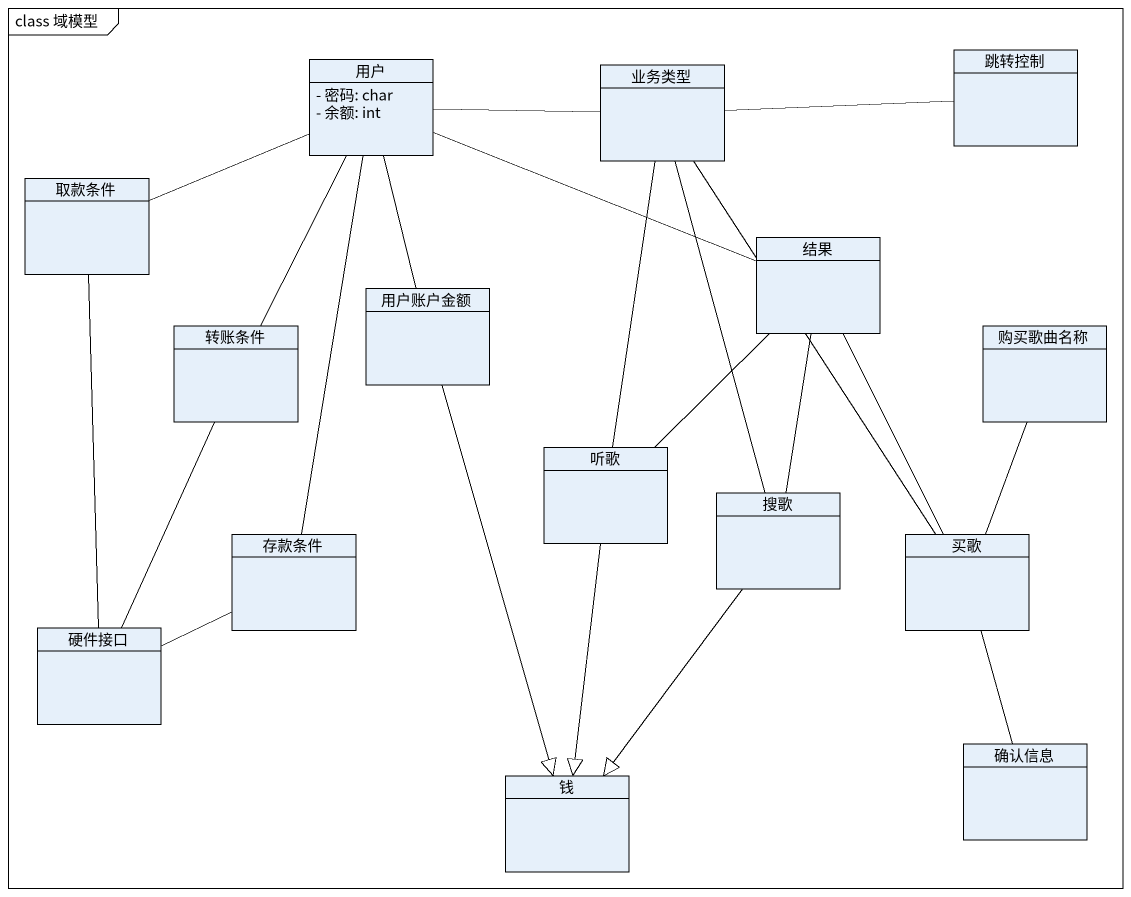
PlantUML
@startuml
mainframe class 域模型
hide circle
hide empty members
skinparam classAttributeIconSize 0
class 用户 {
  - 密码: char
  - 余额: int
}
class 业务类型
class 跳转控制
class 取款条件
class 结果
class 转账条件
class 用户账户金额
class 购买歌曲名称
class 听歌
class 搜歌
class 存款条件
class 买歌
class 硬件接口
class 确认信息
class 钱
用户 -right- 业务类型
用户 -right- 结果
用户 -- 用户账户金额
业务类型 -right- 跳转控制
取款条件 -right- 用户
取款条件 -- 硬件接口
结果 -- 听歌
结果 -- 搜歌
结果 -- 买歌
转账条件 -up- 用户
转账条件 -- 硬件接口
用户账户金额 --|> 钱
购买歌曲名称 -- 买歌
听歌 -up- 业务类型
听歌 --|> 钱
搜歌 -up- 业务类型
搜歌 --|> 钱
存款条件 -up- 用户
存款条件 -left- 硬件接口
买歌 -up- 业务类型
买歌 -- 确认信息
@enduml
